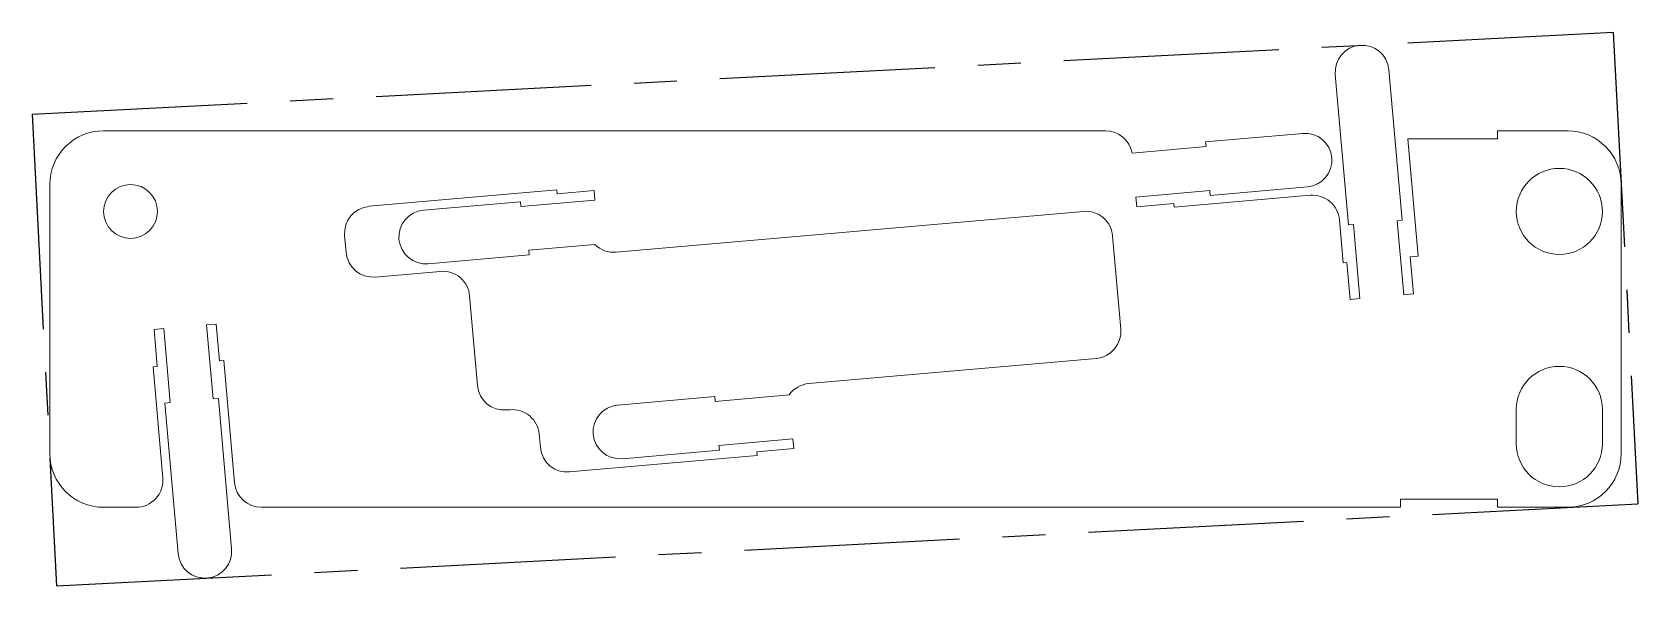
# Model space of a CAD drawing. Header units: inches. Extents: x -3.49 to 0.24, y -0.62 to 0.67.
import ezdxf

# ---------------------------------------------------------------- set-up
doc = ezdxf.new("R2010")
doc.units = ezdxf.units.IN
doc.header["$MEASUREMENT"] = 0
doc.linetypes.add('CENTERX2', pattern=[0.8, 0.5, -0.1, 0.1, -0.1])

msp = doc.modelspace()

# ---------------------------------------------------------------- linework, layer by layer
at = {"color": 7, "linetype": 'CENTERX2'}
for p, q in [((-3.4912, 0.4757), (0.1817, 0.6668)), ((0.1817, 0.6668), (0.2387, -0.4291)), ((-3.4912, 0.4757), (-3.4342, -0.6202)), ((-3.4342, -0.6202), (0.2387, -0.4291))]:
    msp.add_line(p, q, dxfattribs=at)
at = {"color": 7, "linetype": 'Continuous', "lineweight": 15}
for p, q in [((-0.4334, 0.2185), (-0.4641, 0.5684)), ((-0.3395, 0.5793), (-0.3089, 0.2294)), ((-0.9978, 0.4375), (-3.325, 0.4375)), ((-0.7653, 0.4118), (-0.5399, 0.4315)), ((-0.7653, 0.4118), (-0.7643, 0.4006)), ((-0.2954, 0.4188), (-0.2715, 0.1461)), ((-0.0875, 0.4188), (-0.2954, 0.4188)), ((-0.0875, 0.4375), (-0.0875, 0.4188)), ((0.075, 0.4375), (-0.0875, 0.4375)), ((-0.7643, 0.4006), (-0.9362, 0.3855)), ((-3.45, 0.3125), (-3.45, -0.3125)), ((-2.7084, 0.2619), (-2.2725, 0.3)), ((-2.2725, 0.3), (-2.2718, 0.2913)), ((-2.2718, 0.2913), (-2.1859, 0.2988)), ((-2.1859, 0.2988), (-2.1839, 0.2764)), ((-0.9272, 0.2834), (-0.7554, 0.2985)), ((-0.7554, 0.2985), (-0.7544, 0.2873)), ((-0.529, 0.307), (-0.7544, 0.2873)), ((0.2, -0.3125), (0.2, 0.3125)), ((-2.5821, 0.2528), (-2.3567, 0.2726)), ((-2.3557, 0.2613), (-2.3567, 0.2726)), ((-2.1839, 0.2764), (-2.3557, 0.2613)), ((-0.9253, 0.261), (-0.9272, 0.2834)), ((-0.8394, 0.2685), (-0.9253, 0.261)), ((-0.8394, 0.2685), (-0.8386, 0.2598)), ((-0.5223, 0.2875), (-0.8386, 0.2598)), ((-2.1343, 0.1552), (-1.049, 0.2502)), ((-0.4459, 0.1308), (-0.4546, 0.2307)), ((-0.3201, 0.2284), (-0.3089, 0.2294)), ((-0.3051, 0.0565), (-0.3201, 0.2284)), ((-2.7617, 0.1543), (-2.7652, 0.1942)), ((-0.9813, 0.1934), (-0.9623, -0.0238)), ((-0.4334, 0.2185), (-0.4222, 0.2195)), ((-0.4222, 0.2195), (-0.4072, 0.0476)), ((-2.3376, 0.16), (-2.1841, 0.1735)), ((-2.3367, 0.1488), (-2.3376, 0.16)), ((-2.3367, 0.1488), (-2.5712, 0.1283)), ((-0.4371, 0.1316), (-0.4459, 0.1308)), ((-0.4296, 0.0457), (-0.4371, 0.1316)), ((-0.2715, 0.1461), (-0.2902, 0.1444)), ((-0.2902, 0.1444), (-0.2827, 0.0585)), ((-2.694, 0.0975), (-2.5426, 0.1107)), ((-2.4566, -0.1545), (-2.4749, 0.0539)), ((-0.4072, 0.0476), (-0.4296, 0.0457)), ((-0.2827, 0.0585), (-0.3051, 0.0565)), ((-3.2078, -0.0243), (-3.1854, -0.0223)), ((-3.2003, -0.1102), (-3.2078, -0.0243)), ((-3.1854, -0.0223), (-3.1704, -0.1941)), ((-3.0858, -0.0136), (-3.0634, -0.0116)), ((-3.0708, -0.1854), (-3.0858, -0.0136)), ((-3.0634, -0.0116), (-3.0559, -0.0975)), ((-3.2003, -0.1102), (-3.2103, -0.111)), ((-3.2103, -0.111), (-3.1877, -0.3696)), ((-3.0459, -0.0967), (-3.0559, -0.0975)), ((-3.0211, -0.3804), (-3.0459, -0.0967)), ((-1.0192, -0.0915), (-1.6869, -0.1499)), ((-3.0583, -0.1843), (-3.0708, -0.1854)), ((-3.0583, -0.1843), (-3.0277, -0.5342)), ((-2.131, -0.2001), (-1.9056, -0.1803)), ((-1.9046, -0.1916), (-1.9056, -0.1803)), ((-1.7328, -0.1765), (-1.9046, -0.1916)), ((-3.1704, -0.1941), (-3.1829, -0.1952)), ((-3.1522, -0.5451), (-3.1829, -0.1952)), ((-2.381, -0.2107), (-2.3889, -0.2113)), ((-0.0437, -0.21), (-0.0437, -0.29)), ((0.1562, -0.29), (0.1562, -0.21)), ((-2.3106, -0.2986), (-2.3133, -0.2675)), ((-1.8957, -0.2937), (-1.7239, -0.2786)), ((-1.8947, -0.3049), (-1.8957, -0.2937)), ((-1.7239, -0.2786), (-1.7219, -0.301)), ((-2.2429, -0.3554), (-1.8071, -0.3173)), ((-1.8947, -0.3049), (-2.1201, -0.3246)), ((-1.7219, -0.301), (-1.8078, -0.3086)), ((-1.8078, -0.3086), (-1.8071, -0.3173)), ((-3.325, -0.4375), (-3.2499, -0.4375)), ((-2.9588, -0.4375), (-0.3125, -0.4375)), ((-0.3125, -0.4188), (-0.0875, -0.4188)), ((-0.3125, -0.4375), (-0.3125, -0.4188)), ((-0.0875, -0.4188), (-0.0875, -0.4375)), ((-0.0875, -0.4375), (0.075, -0.4375))]:
    msp.add_line(p, q, dxfattribs=at)
for centre, radius in [((0.0563, 0.25), 0.1), ((-3.2625, 0.25), 0.0625)]:
    msp.add_circle(centre, radius, dxfattribs=at)
for centre, radius, start, end in [((-0.4018, 0.5738), 0.0625, 5, 185), ((-3.325, 0.3125), 0.125, 90, 180), ((-0.9978, 0.375), 0.0625, 9.7151, 90), ((-0.5345, 0.3692), 0.0625, 275, 95), ((0.075, 0.3125), 0.125, 0, 90), ((-2.7029, 0.1996), 0.0625, 95, 185), ((-0.5169, 0.2252), 0.0625, 5, 95), ((-2.5767, 0.1906), 0.0625, 95, 275), ((-1.0436, 0.1879), 0.0625, 5, 95), ((-2.6995, 0.1598), 0.0625, 185, 275), ((-2.1398, 0.2175), 0.0625, 224.7918, 275), ((-2.5371, 0.0485), 0.0625, 5, 95), ((-1.0246, -0.0292), 0.0625, 275, 5), ((0.0563, -0.21), 0.1, 0, 180), ((-2.3944, -0.1491), 0.0625, 185, 275), ((-1.6815, -0.2122), 0.0625, 95, 145.2082), ((-2.3756, -0.2729), 0.0625, 5, 95), ((-2.1256, -0.2623), 0.0625, 95, 275), ((0.0563, -0.29), 0.1, 180, 0), ((-3.325, -0.3125), 0.125, 180, 270), ((-2.2483, -0.2931), 0.0625, 185, 275), ((0.075, -0.3125), 0.125, 270, 0), ((-3.2499, -0.375), 0.0625, 270, 5), ((-2.9588, -0.375), 0.0625, 185, 270), ((-3.09, -0.5397), 0.0625, 185, 5)]:
    msp.add_arc(centre, radius, start, end, dxfattribs=at)

doc.saveas('drawing.dxf')
